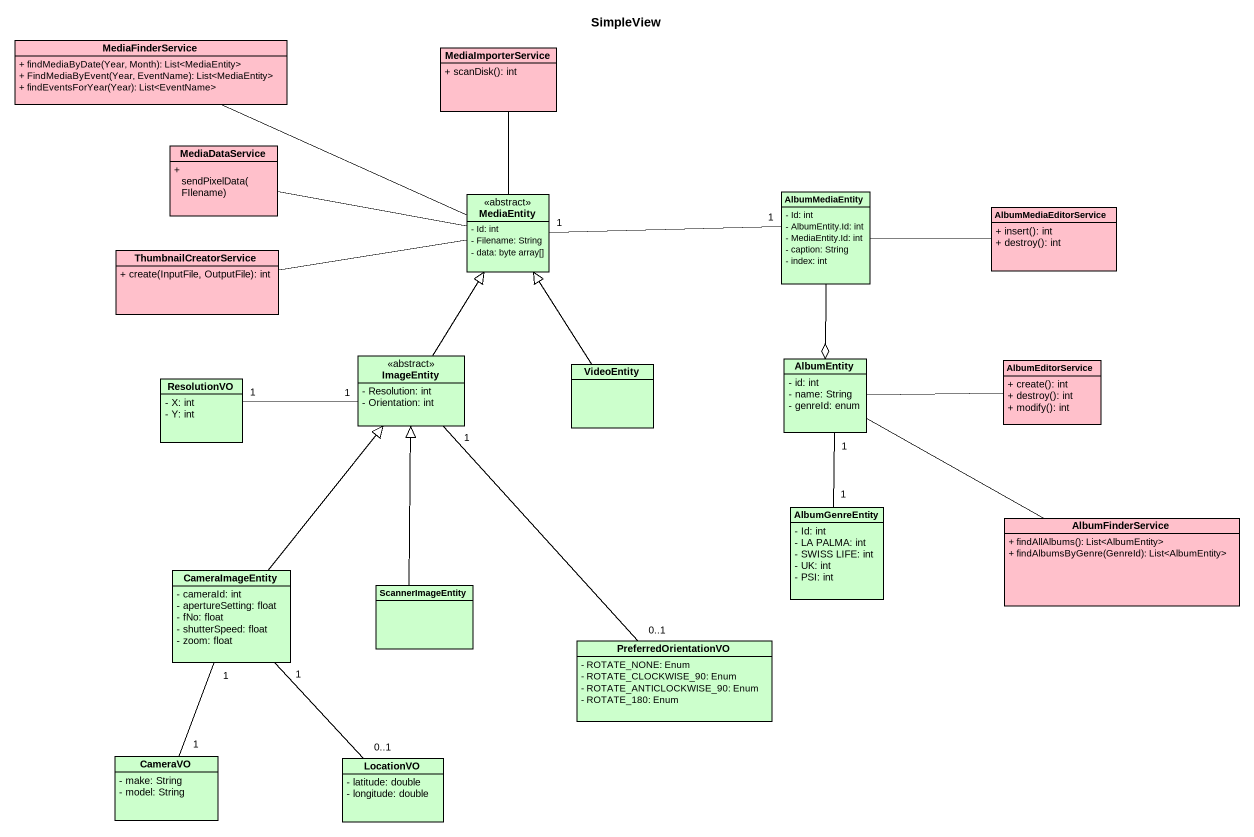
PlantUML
@startuml
title SimpleView
hide circle
hide empty members
skinparam classAttributeIconSize 0
class MediaFinderService #FFC0CB {
  + findMediaByDate(Year, Month): List<MediaEntity>
  + FindMediaByEvent(Year, EventName): List<MediaEntity>
  + findEventsForYear(Year): List<EventName>
}
class MediaImporterService #FFC0CB {
  + scanDisk(): int
}
class MediaDataService #FFC0CB {
  + sendPixelData(FIlename)
}
class MediaEntity <<abstract>> #CCFFCC {
  - Id: int
  - Filename: String
  - data: byte array[]
}
class AlbumMediaEntity #CCFFCC {
  - Id: int
  - AlbumEntity.Id: int
  - MediaEntity.Id: int
  - caption: String
  - index: int
}
class AlbumMediaEditorService #FFC0CB {
  + insert(): int
  + destroy(): int
}
class ThumbnailCreatorService #FFC0CB {
  + create(InputFile, OutputFile): int
}
class ImageEntity <<abstract>> #CCFFCC {
  - Resolution: int
  - Orientation: int
}
class VideoEntity #CCFFCC
class AlbumEntity #CCFFCC {
  - id: int
  - name: String
  - genreId: enum
}
class AlbumEditorService #FFC0CB {
  + create(): int
  + destroy(): int
  + modify(): int
}
class ResolutionVO #CCFFCC {
  - X: int
  - Y: int
}
class AlbumGenreEntity #CCFFCC {
  - Id: int
  - LA PALMA: int
  - SWISS LIFE: int
  - UK: int
  - PSI: int
}
class AlbumFinderService #FFC0CB {
  + findAllAlbums(): List<AlbumEntity>
  + findAlbumsByGenre(GenreId): List<AlbumEntity>
}
class CameraImageEntity #CCFFCC {
  - cameraId: int
  - apertureSetting: float
  - fNo: float
  - shutterSpeed: float
  - zoom: float
}
class ScannerImageEntity #CCFFCC
class PreferredOrientationVO #CCFFCC {
  - ROTATE_NONE: Enum
  - ROTATE_CLOCKWISE_90: Enum
  - ROTATE_ANTICLOCKWISE_90: Enum
  - ROTATE_180: Enum
}
class CameraVO #CCFFCC {
  - make: String
  - model: String
}
class LocationVO #CCFFCC {
  - latitude: double
  - longitude: double
}
MediaFinderService -right- MediaEntity
MediaImporterService -- MediaEntity
MediaDataService -right- MediaEntity
AlbumMediaEntity "1" -left- "1" MediaEntity
AlbumMediaEntity --o AlbumEntity
AlbumMediaEditorService -left- AlbumMediaEntity
ThumbnailCreatorService -right- MediaEntity
ImageEntity -up-|> MediaEntity
ImageEntity "1" -left- "1" ResolutionVO
ImageEntity "1" -- "0..1" PreferredOrientationVO
VideoEntity -up-|> MediaEntity
AlbumEntity "1" -- "1" AlbumGenreEntity
AlbumEditorService -left- AlbumEntity
AlbumFinderService -left- AlbumEntity
CameraImageEntity -up-|> ImageEntity
CameraImageEntity "1" -- "1" CameraVO
CameraImageEntity "1" -- "0..1" LocationVO
ScannerImageEntity -up-|> ImageEntity
@enduml
